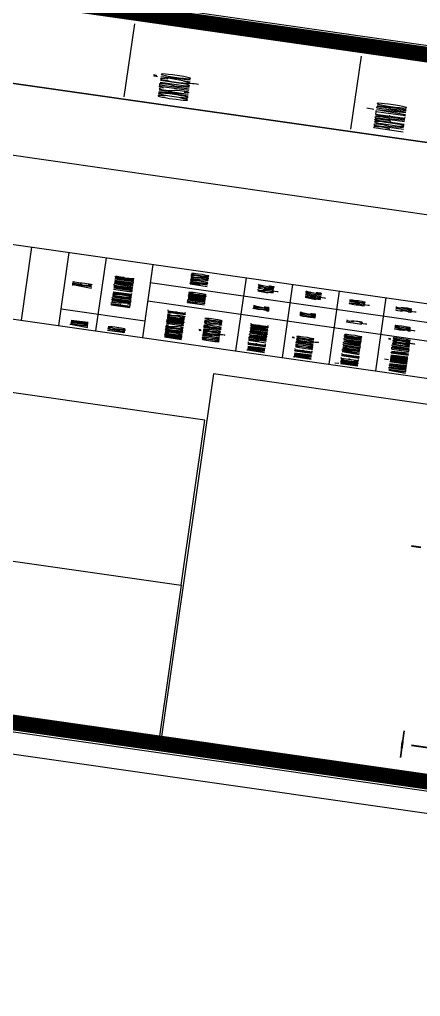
# Model space of a CAD drawing. Header units: millimetres. Extents: x -361192058 to 101130107379, y -14071650034 to 19218552450.
# Drawn here: x -133386.1 to -133233.9, y 43474.9 to 43845.6 of the extents above; entities that cross this region are included whole.
import ezdxf
from ezdxf.enums import TextEntityAlignment as Align

# ---------------------------------------------------------------- set-up
doc = ezdxf.new("R2010")
doc.units = ezdxf.units.MM
doc.header["$LTSCALE"] = 0.5
for name, color, linetype in [('02', 2, 'Continuous'), ('14-04-Texto-04', 3, 'Continuous'), ('CERC02', 3, 'Continuous'), ('DIVERSOS', 4, 'Continuous'), ('TEXTO2', 3, 'Continuous')]:
    doc.layers.add(name, color=color, linetype=linetype)
doc.styles.add('ROMANS', font='romans', dxfattribs={"height": 0.1})
doc.styles.get("Standard").update_dxf_attribs({"font": 'txt.shx', "height": 0.12})
doc.dimstyles.new('ESCALA50', dxfattribs={"dimtxt": 0.1, "dimasz": 0.06, "dimexe": 0.18, "dimexo": 0.06, "dimgap": 0.1, "dimtad": 1, "dimzin": 4, "dimdsep": 46, "dimtxsty": 'Standard', "dimblk1": 'BOLA', "dimblk2": 'BOLA', "dimsah": 1, "dimcen": -0.06, "dimse1": 1, "dimse2": 1, "dimclrd": 7, "dimclrt": 3, "dimadec": 0, "dimazin": 0, "dimtfac": 1, "dimtix": 1, "dimtmove": 0, "dimatfit": 3, "dimldrblk": 'BOLA', "dimfxl": 0, "dimtolj": 1, "dimtzin": 4, "dimarcsym": 0})

# ---------------------------------------------------------------- blocks, each defined once
blk = doc.blocks.new('BOLA')
for p, q in [((0, -1.44), (0, 1.44)), ((-1.44, 0), (1.44, 0))]:
    blk.add_line(p, q)
blk.add_circle((0, 0), 0.452)
blk = doc.blocks.new('*D1748')
at = {"layer": 'Defpoints', "color": 0, "transparency": 16777216}
for p in [(4664.3285, 2404.3587), (4664.3285, 2404.3587), (4664.3285, 2399.3087)]:
    blk.add_point(p, dxfattribs=at)
at = {"layer": 'DIVERSOS', "color": 7, "lineweight": -2, "transparency": 16777216}
blk.add_line((4664.3285, 2399.3687), (4664.3285, 2404.2987), dxfattribs=at)
at = {"layer": 'DIVERSOS', "color": 7, "lineweight": -2, "transparency": 16777216, "xscale": 0.06, "yscale": 0.06, "zscale": 0.06}
for p, rotation in [((4664.3285, 2404.3587), 90), ((4664.3285, 2399.3087), 270)]:
    blk.add_blockref('BOLA', p, dxfattribs=dict(at, rotation=rotation))
at = {"layer": 'DIVERSOS', "color": 3, "lineweight": 18, "transparency": 16777216, "insert": (4664.1685, 2401.8337), "char_height": 0.12, "attachment_point": 5, "rotation": 90}
blk.add_mtext('\\A1;5.05', dxfattribs=at)
blk = doc.blocks.new('*D1743')
at = {"layer": '02', "color": 7, "lineweight": -2, "transparency": 16777216}
for p, q in [((4680.6977, 2404.4187), (4680.6977, 2404.4787)), ((4680.6977, 2404.0587), (4680.6977, 2404.3587)), ((4680.6977, 2403.9987), (4680.6977, 2403.9387))]:
    blk.add_line(p, q, dxfattribs=at)
at = {"layer": 'Defpoints', "color": 0, "transparency": 16777216}
for p in [(4679.9727, 2404.3587), (4680.6977, 2404.3587), (4679.9727, 2404.0587)]:
    blk.add_point(p, dxfattribs=at)
at = {"layer": '02', "color": 7, "lineweight": -2, "transparency": 16777216, "xscale": 0.06, "yscale": 0.06, "zscale": 0.06}
for p, rotation in [((4680.6977, 2404.3587), 270), ((4680.6977, 2404.0587), 90)]:
    blk.add_blockref('BOLA', p, dxfattribs=dict(at, rotation=rotation))
at = {"layer": '02', "color": 3, "transparency": 16777216, "insert": (4680.5377, 2404.2087), "char_height": 0.12, "attachment_point": 5, "rotation": 90}
blk.add_mtext('\\A1;.30', dxfattribs=at)
blk = doc.blocks.new('*D1750')
at = {"layer": '02', "color": 7, "lineweight": -2, "transparency": 16777216}
blk.add_line((4681.5411, 2404.2987), (4681.5411, 2399.3987), dxfattribs=at)
at = {"layer": 'Defpoints', "color": 0, "transparency": 16777216}
for p in [(4681.5411, 2404.3587), (4681.5411, 2399.3387), (4681.5411, 2399.3387)]:
    blk.add_point(p, dxfattribs=at)
at = {"layer": '02', "color": 7, "lineweight": -2, "transparency": 16777216, "xscale": 0.06, "yscale": 0.06, "zscale": 0.06}
for p, rotation in [((4681.5411, 2404.3587), 90), ((4681.5411, 2399.3387), 270)]:
    blk.add_blockref('BOLA', p, dxfattribs=dict(at, rotation=rotation))
at = {"layer": '02', "color": 3, "transparency": 16777216, "insert": (4681.3811, 2401.8487), "char_height": 0.12, "attachment_point": 5, "rotation": 90}
blk.add_mtext('\\A1;5.02', dxfattribs=at)
blk = doc.blocks.new('APROVADO QUADRA 21.2 MBVII')
at = {"lineweight": 18}
for p, q in [((4694.6752, 2407.1504), (4700.8032, 2407.1504)), ((4694.6752, 2406.9104), (4700.8032, 2406.9104)), ((4696.0498, 2406.3698), (4696.0498, 2406.9104)), ((4694.6752, 2406.6704), (4700.8032, 2406.6704)), ((4700.8032, 2406.3698), (4694.6752, 2406.3698)), ((4697.7392, 2406.3698), (4697.7392, 2403.3854)), ((4699.2712, 2406.3698), (4699.2712, 2403.3854)), ((4697.7392, 2405.7685), (4694.6752, 2405.7685)), ((4700.8032, 2405.7685), (4697.7392, 2405.7685)), ((4700.8032, 2405.4679), (4694.6752, 2405.4679)), ((4700.8032, 2405.1672), (4694.6752, 2405.1672)), ((4700.8032, 2404.8666), (4694.6752, 2404.8666))]:
    blk.add_line(p, q, dxfattribs=at)
at = {"layer": '02', "lineweight": 18}
for p, q in [((4721.2448, 2424.2009), (4721.2448, 2396.6401)), ((4708.1198, 2417.2029), (4708.1198, 2396.6401))]:
    blk.add_line(p, q, dxfattribs=at)
at = {"layer": '02', "color": 0, "lineweight": 18}
blk.add_line((4721.2448, 2417.2029), (4721.2448, 2396.6401), dxfattribs=at)
at = {"layer": '02', "lineweight": 18}
for points in [[(4660.7948, 2395.8901), (4721.9948, 2395.8901), (4721.9948, 2440.4401), (4660.7948, 2440.4401)], [(4688.619, 2439.7183), (4674.7804, 2439.7183), (4674.7804, 2405.9015), (4688.619, 2405.9015)], [(4661.5448, 2439.6901), (4674.7804, 2439.6901), (4674.7804, 2405.9015), (4661.5448, 2405.9015)], [(4661.5448, 2396.6401), (4692.5235, 2396.6401), (4692.5235, 2405.8874), (4661.5448, 2405.8874)]]:
    blk.add_lwpolyline(points, close=True, dxfattribs=at)
at = {"layer": '02', "lineweight": 18, "const_width": 0.1}
blk.add_lwpolyline([(4661.5448, 2396.6401), (4721.2448, 2396.6401), (4721.2448, 2439.6901), (4661.5448, 2439.6901)], close=True, dxfattribs=at)
at = {"layer": '02', "lineweight": 18}
blk.add_lwpolyline([(4660.7948, 2395.8901), (4658.9198, 2395.8901), (4658.9198, 2415.3901), (4660.7948, 2417.2651), (4661.5448, 2417.2651)], dxfattribs=at)
at = {"layer": '14-04-Texto-04', "lineweight": 18}
for p, q in [((4714.0211, 2417.2029), (4714.0211, 2404.6557)), ((4714.0211, 2404.6557), (4714.0211, 2415.5905))]:
    blk.add_line(p, q, dxfattribs=at)
at = {"layer": 'CERC02', "lineweight": 18}
for p, q in [((4694.6752, 2408.8304), (4694.6752, 2403.3854)), ((4700.8032, 2408.8304), (4700.8032, 2403.3854)), ((4714.2255, 2406.7022), (4720.3349, 2406.7022)), ((4714.2413, 2405.2396), (4720.3349, 2405.2396))]:
    blk.add_line(p, q, dxfattribs=at)
at = {"color": 0, "lineweight": 13, "flags": 8}
for p in [(4700.7247, 2280.1125), (4699.5738, 2277.8964), (4702.3546, 2276.195), (4703.6722, 2274.085), (4699.8445, 2272.2194), (4703.0488, 2270.137), (4703.0877, 2267.9803), (4700.6523, 2261.5216), (4700.7007, 2257.1593)]:
    blk.add_attdef('NIVEL', p, '', height=0.075, dxfattribs=at)
for rotation, width, p in [(90, 0.8, (4700.8205, 2275.7521)), (270, 0.6, (4703.8437, 2274.9021)), (90, 0.8, (4701.5575, 2268.5021)), (180, 0.6, (4651.1817, 2236.1931))]:
    blk.add_attdef('$PORTA', text='', height=0.09, rotation=rotation, dxfattribs=dict(at, width=width)).set_placement(p, align=Align.MIDDLE)
for p in [(4654.176, 2240.463), (4648.499, 2240.1923), (4633.4388, 2239.3361), (4637.8012, 2239.3845), (4656.3921, 2239.3121), (4652.4746, 2237.6822), (4646.4166, 2236.988), (4644.2598, 2236.9491), (4650.3646, 2236.3646)]:
    blk.add_attdef('NIVEL', p, '', height=0.075, rotation=270, dxfattribs=at)
at = {"color": 0, "lineweight": 13, "width": 0.8, "flags": 8}
for p in [(4652.0317, 2239.2163), (4644.7817, 2238.4793)]:
    blk.add_attdef('$PORTA', text='', height=0.09, dxfattribs=at).set_placement(p, align=Align.MIDDLE)
at = {"layer": '14-04-Texto-04', "lineweight": 18, "style": 'ROMANS'}
for s, p in [('ZONA', (4694.8395, 2406.8365)), ('USO', (4694.8395, 2406.5965)), ('INDICADORS URBANOS DE', (4694.9552, 2406.2314)), ('PERMITIDO', (4698.0542, 2406.1163)), ('PROPOSTO', (4699.606, 2406.1163)), ('OCUPAÇÃO DO SOLO', (4695.1802, 2405.9916)), ('TAXA DE PERMEABILIDADE', (4694.8395, 2405.6946)), ('TAXA DE OCUPAÇÃO', (4694.8395, 2405.394)), ('ÌNDICE DE APROVEITAMENTO', (4694.8395, 2405.0933)), ('ALTURA MÁXIMA DA EDIFICAÇÃO', (4694.8395, 2404.7829))]:
    blk.add_text(s, height=0.11, dxfattribs=at).set_placement(p, align=Align.TOP_LEFT)
at = {"layer": 'CERC02', "lineweight": 18, "style": 'ROMANS'}
for s, height, p in [('ZR3', 0.12, (4698.099, 2406.8582)), ('RESIDENCIAL UNIFAMILIAR', 0.12, (4696.9554, 2406.5965)), ('30%%%', 0.1, (4698.2941, 2405.6946)), ('45,61%%%', 0.1, (4699.8031, 2405.683)), ('60%%%', 0.1, (4698.2941, 2405.394)), ('40,41%%%', 0.1, (4699.8203, 2405.3771)), ('1,5', 0.1, (4698.2941, 2405.0933)), ('0,40', 0.1, (4699.859, 2405.0933)), ('9,00', 0.1, (4698.2941, 2404.7829)), ('5,05', 0.1, (4699.859, 2404.7927))]:
    blk.add_text(s, height=height, dxfattribs=at).set_placement(p, align=Align.TOP_LEFT)
at = {"layer": 'TEXTO2', "lineweight": 18, "style": 'ROMANS'}
for s, height, p in [('CONSTRUÇÃO', 0.1885, (4714.5977, 2406.4886, -0.754)), ('PROPRIETÁRIO', 0.188497, (4714.5977, 2405.096, -1.508))]:
    blk.add_text(s, height=height, dxfattribs=at).set_placement(p, align=Align.TOP_LEFT)
at = {"layer": '02', "color": 6}
for base, p1, p2, picture, middle in [((4680.6977, 2404.3587), (4679.9727, 2404.0587), (4679.9727, 2404.3587), '*D1743', (4680.5377, 2404.2087)), ((4681.5411, 2399.3387), (4681.5411, 2404.3587), (4681.5411, 2399.3387), '*D1750', (4681.3811, 2401.8487))]:
    dim = blk.add_linear_dim(base=base, p1=p1, p2=p2, angle=90, dimstyle='ESCALA50', override={"dimfxl": 0.18}, dxfattribs=at)
    dim.commit()
    dim.dimension.update_dxf_attribs({"geometry": picture, "text_midpoint": middle})
at = {"layer": 'DIVERSOS', "lineweight": 18}
dim = blk.add_linear_dim(base=(4664.3285, 2404.3587), p1=(4664.3285, 2399.3087), p2=(4664.3285, 2404.3587), angle=90, dimstyle='ESCALA50', dxfattribs=at)
dim.commit()
dim.dimension.update_dxf_attribs({"geometry": '*D1748', "text_midpoint": (4664.1685, 2401.8337)})

msp = doc.modelspace()

# ---------------------------------------------------------------- block references
at = {"layer": '02', "color": 0, "lineweight": 30, "xscale": -4.574818403918471, "yscale": -59.40450511825884, "zscale": 4.574818403918471, "rotation": 261.8606972171988}
msp.add_blockref('APROVADO QUADRA 21.2 MBVII', (5129.041, 2225.201), dxfattribs=at)

doc.saveas('drawing.dxf')
